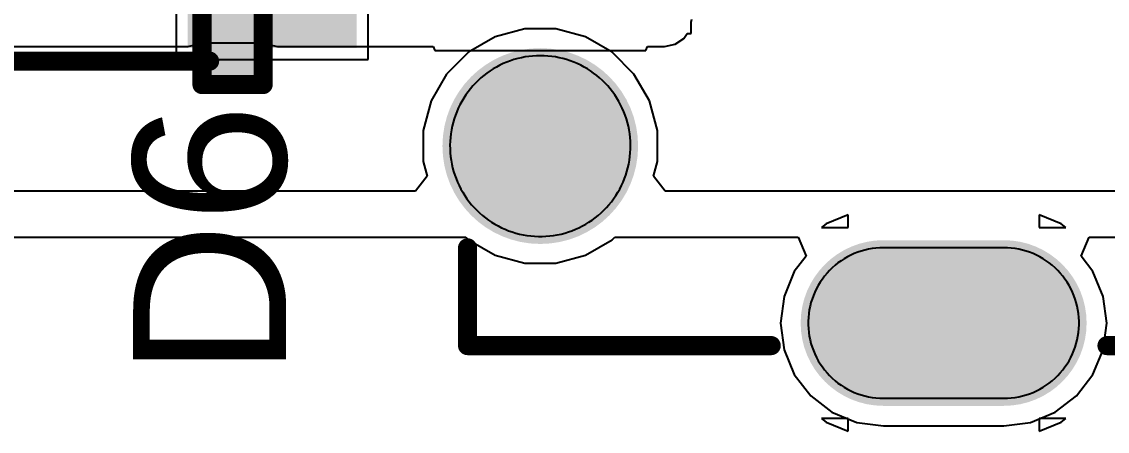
# Model space of a CAD drawing. Header units: inches. Extents: x 0 to 5376, y 0 to 5416.
# Drawn here: x 41.53 to 48.74, y 7.3 to 10.02 of the extents above; entities that cross this region are included whole.
import ezdxf

# ---------------------------------------------------------------- set-up
doc = ezdxf.new("R2010")
doc.units = ezdxf.units.IN
for name, color, linetype in [('Bottom Layer', 5, 'Continuous'), ('Bottom Overlay', 54, 'Continuous'), ('Bottom Paste', 16, 'Continuous'), ('Bottom Solder', 6, 'Continuous'), ('Layer 1', 16, 'Continuous'), ('Layer 2', 76, 'Continuous'), ('Multi-Layer', 9, 'Continuous'), ('Pad Holes', 156, 'Continuous'), ('Top Layer', 1, 'Continuous'), ('Top Overlay', 2, 'Continuous'), ('Top Paste', 8, 'Continuous'), ('Top Solder', 216, 'Continuous')]:
    doc.layers.add(name, color=color, linetype=linetype)
doc.styles.add('Arial', font='', dxfattribs={"height": 0.2})
doc.styles.get('Arial').set_extended_font_data('Arial')

msp = doc.modelspace()

# ---------------------------------------------------------------- hatches: boundary and pattern name
at = {"layer": 'Bottom Layer'}
msp.add_hatch(color=5, dxfattribs=at).paths.add_polyline_path([(43.6494, 10.763), (43.6494, 9.943), (42.7294, 9.943), (42.7294, 10.763)])
h = msp.add_hatch(color=5, dxfattribs=at)
edge = h.paths.add_edge_path()
edge.add_arc((44.9704, 9.1898), 0.6, 0, 360)
h = msp.add_hatch(color=5, dxfattribs=at)
edge = h.paths.add_edge_path()
edge.add_arc((48.0503, 8.0148), 0.5, 270, 450)
edge.add_line((48.0503, 8.5148), (47.2503, 8.5148))
edge.add_arc((47.2503, 8.0148), 0.5, 90, 270)
edge.add_line((47.2503, 7.5148), (48.0503, 7.5148))
at = {"layer": 'Bottom Paste'}
msp.add_hatch(color=16, dxfattribs=at).paths.add_polyline_path([(43.6494, 10.763), (43.6494, 9.943), (42.7294, 9.943), (42.7294, 10.763)])
at = {"layer": 'Bottom Solder'}
msp.add_hatch(color=6, dxfattribs=at).paths.add_polyline_path([(43.751, 10.8646), (43.751, 9.8414), (42.6278, 9.8414), (42.6278, 10.8646)])
h = msp.add_hatch(color=6, dxfattribs=at)
edge = h.paths.add_edge_path()
edge.add_arc((44.9704, 9.1898), 0.65, 0, 360)
h = msp.add_hatch(color=6, dxfattribs=at)
edge = h.paths.add_edge_path()
edge.add_arc((48.0503, 8.0148), 0.55, 270, 450)
edge.add_line((48.0503, 8.5648), (47.2503, 8.5648))
edge.add_arc((47.2503, 8.0148), 0.55, 90, 270)
edge.add_line((47.2503, 7.4648), (48.0503, 7.4648))
at = {"layer": 'Layer 1'}
h = msp.add_hatch(color=16, dxfattribs=at)
edge = h.paths.add_edge_path()
edge.add_arc((44.9704, 9.1898), 0.6, 0, 360)
h = msp.add_hatch(color=16, dxfattribs=at)
edge = h.paths.add_edge_path()
edge.add_arc((48.0503, 8.0148), 0.5, 270, 450)
edge.add_line((48.0503, 8.5148), (47.2503, 8.5148))
edge.add_arc((47.2503, 8.0148), 0.5, 90, 270)
edge.add_line((47.2503, 7.5148), (48.0503, 7.5148))
at = {"layer": 'Layer 2'}
h = msp.add_hatch(color=76, dxfattribs=at)
edge = h.paths.add_edge_path()
edge.add_arc((44.9704, 9.1898), 0.6, 0, 360)
h = msp.add_hatch(color=76, dxfattribs=at)
edge = h.paths.add_edge_path()
edge.add_arc((48.0503, 8.0148), 0.5, 270, 450)
edge.add_line((48.0503, 8.5148), (47.2503, 8.5148))
edge.add_arc((47.2503, 8.0148), 0.5, 90, 270)
edge.add_line((47.2503, 7.5148), (48.0503, 7.5148))
at = {"layer": 'Multi-Layer'}
h = msp.add_hatch(color=9, dxfattribs=at)
edge = h.paths.add_edge_path()
edge.add_arc((44.9704, 9.1898), 0.6, 0, 360)
h = msp.add_hatch(color=9, dxfattribs=at)
edge = h.paths.add_edge_path()
edge.add_arc((48.0503, 8.0148), 0.5, 270, 450)
edge.add_line((48.0503, 8.5148), (47.2503, 8.5148))
edge.add_arc((47.2503, 8.0148), 0.5, 90, 270)
edge.add_line((47.2503, 7.5148), (48.0503, 7.5148))
at = {"layer": 'Pad Holes'}
h = msp.add_hatch(color=7, dxfattribs=at)
edge = h.paths.add_edge_path()
edge.add_arc((44.9705, 9.1898), 0.35, 0, 360)
h = msp.add_hatch(color=7, dxfattribs=at)
edge = h.paths.add_edge_path()
edge.add_arc((48.0504, 8.0148), 0.3, 270, 450)
edge.add_line((48.0504, 8.3148), (47.2504, 8.3148))
edge.add_arc((47.2504, 8.0148), 0.3, 90, 270)
edge.add_line((47.2504, 7.7148), (48.0504, 7.7148))
at = {"layer": 'Top Layer'}
msp.add_hatch(color=1, dxfattribs=at).paths.add_polyline_path([(42.806, 9.679), (42.806, 9.879), (43.046, 9.879), (43.046, 9.679)])
h = msp.add_hatch(color=1, dxfattribs=at)
edge = h.paths.add_edge_path()
edge.add_arc((44.9704, 9.1898), 0.6, 0, 360)
h = msp.add_hatch(color=1, dxfattribs=at)
edge = h.paths.add_edge_path()
edge.add_arc((48.0503, 8.0148), 0.5, 270, 450)
edge.add_line((48.0503, 8.5148), (47.2503, 8.5148))
edge.add_arc((47.2503, 8.0148), 0.5, 90, 270)
edge.add_line((47.2503, 7.5148), (48.0503, 7.5148))
at = {"layer": 'Top Paste'}
msp.add_hatch(color=8, dxfattribs=at).paths.add_polyline_path([(42.806, 9.679), (42.806, 9.879), (43.046, 9.879), (43.046, 9.679)])
at = {"layer": 'Top Solder'}
msp.add_hatch(color=216, dxfattribs=at).paths.add_polyline_path([(42.751, 9.624), (42.751, 9.934), (43.101, 9.934), (43.101, 9.624)])
h = msp.add_hatch(color=216, dxfattribs=at)
edge = h.paths.add_edge_path()
edge.add_arc((44.9704, 9.1898), 0.65, 0, 360)
h = msp.add_hatch(color=216, dxfattribs=at)
edge = h.paths.add_edge_path()
edge.add_arc((48.0503, 8.0148), 0.55, 270, 450)
edge.add_line((48.0503, 8.5648), (47.2503, 8.5648))
edge.add_arc((47.2503, 8.0148), 0.55, 90, 270)
edge.add_line((47.2503, 7.4648), (48.0503, 7.4648))

# ---------------------------------------------------------------- linework, layer by layer
at = {"layer": 'Bottom Layer'}
for p, q in [((43.8272, 9.7652), (43.8272, 10.521)), ((42.5516, 10.3885), (42.5516, 9.7652)), ((42.5516, 9.7652), (43.8272, 9.7652)), ((47.0153, 8.7336), (46.8701, 8.6734)), ((47.0153, 8.6498), (47.0153, 8.7336)), ((48.4306, 8.6734), (48.2853, 8.7336)), ((48.2853, 8.7336), (48.2853, 8.6498)), ((46.8701, 8.6734), (46.8393, 8.6498)), ((48.4614, 8.6498), (48.4306, 8.6734)), ((46.8393, 8.6498), (47.0153, 8.6498)), ((48.2853, 8.6498), (48.4614, 8.6498)), ((47.0153, 7.3798), (46.8393, 7.3798)), ((46.8393, 7.3798), (46.8701, 7.3561)), ((47.0153, 7.296), (47.0153, 7.3798)), ((48.4614, 7.3798), (48.2853, 7.3798)), ((48.2853, 7.3798), (48.2853, 7.296)), ((48.4306, 7.3561), (48.4614, 7.3798)), ((46.8701, 7.3561), (47.0153, 7.296)), ((48.2853, 7.296), (48.4306, 7.3561))]:
    msp.add_line(p, q, dxfattribs=at)
at = {"layer": 'Bottom Overlay'}
msp.add_lwpolyline([(41.3766, 9.7536, 0.127, 0.127, 0), (42.7736, 9.7536, 0.127, 0.127, 0)], format="xyseb", dxfattribs=at)
msp.add_lwpolyline([(42.7418, 9.7536, 0.0635, 0.0635, 1), (42.8053, 9.7536, 0.0635, 0.0635, 1)], format="xyseb", close=True, dxfattribs=at)
at = {"layer": 'Layer 1'}
for p, q in [((47.0153, 8.7336), (46.8701, 8.6734)), ((47.0153, 8.6498), (47.0153, 8.7336)), ((48.4306, 8.6734), (48.2853, 8.7336)), ((48.2853, 8.7336), (48.2853, 8.6498)), ((46.8701, 8.6734), (46.8393, 8.6498)), ((48.4614, 8.6498), (48.4306, 8.6734)), ((46.8393, 8.6498), (47.0153, 8.6498)), ((48.2853, 8.6498), (48.4614, 8.6498)), ((47.0153, 7.3798), (46.8393, 7.3798)), ((46.8393, 7.3798), (46.8701, 7.3561)), ((47.0153, 7.296), (47.0153, 7.3798)), ((48.4614, 7.3798), (48.2853, 7.3798)), ((48.2853, 7.3798), (48.2853, 7.296)), ((48.4306, 7.3561), (48.4614, 7.3798)), ((46.8701, 7.3561), (47.0153, 7.296)), ((48.2853, 7.296), (48.4306, 7.3561))]:
    msp.add_line(p, q, dxfattribs=at)
at = {"layer": 'Layer 2'}
for p, q in [((44.868, 9.9676), (44.6702, 9.9146)), ((45.0728, 9.9676), (44.868, 9.9676)), ((45.2706, 9.9146), (45.0728, 9.9676)), ((44.6702, 9.9146), (44.4928, 9.8122)), ((45.4479, 9.8122), (45.2706, 9.9146)), ((44.4928, 9.8122), (44.348, 9.6673)), ((45.5928, 9.6673), (45.4479, 9.8122)), ((44.348, 9.6673), (44.2456, 9.49)), ((45.6952, 9.49), (45.5928, 9.6673)), ((44.2456, 9.49), (44.1926, 9.2922)), ((45.7482, 9.2922), (45.6952, 9.49)), ((44.1926, 9.2922), (44.1926, 9.0874)), ((45.7482, 9.0874), (45.7482, 9.2922)), ((44.1926, 9.0874), (44.2185, 8.9908)), ((45.7223, 8.9908), (45.7482, 9.0874)), ((44.2185, 8.9908), (44.1411, 8.89)), ((45.7996, 8.89), (45.7223, 8.9908)), ((44.1411, 8.89), (21.4157, 8.89)), ((49.741, 8.89), (45.7996, 8.89)), ((21.2344, 8.5852), (44.475, 8.5852)), ((44.475, 8.5852), (44.4928, 8.5674)), ((45.4479, 8.5674), (45.4658, 8.5852)), ((45.4658, 8.5852), (46.683, 8.5852)), ((46.683, 8.5852), (46.7362, 8.4582)), ((48.5644, 8.4582), (48.6177, 8.5852)), ((48.6177, 8.5852), (49.657, 8.5852)), ((44.4928, 8.5674), (44.6702, 8.465)), ((45.2706, 8.465), (45.4479, 8.5674)), ((44.6702, 8.465), (44.868, 8.412)), ((45.0728, 8.412), (45.2706, 8.465)), ((46.7362, 8.4582), (46.6583, 8.3566)), ((48.6424, 8.3566), (48.5644, 8.4582)), ((44.868, 8.412), (45.0728, 8.412)), ((46.6583, 8.3566), (46.59, 8.1917)), ((48.7107, 8.1917), (48.6424, 8.3566)), ((46.59, 8.1917), (46.5667, 8.0148)), ((48.734, 8.0148), (48.7107, 8.1917)), ((46.5667, 8.0148), (46.59, 7.8378)), ((48.7107, 7.8378), (48.734, 8.0148)), ((46.59, 7.8378), (46.6583, 7.6729)), ((48.6424, 7.6729), (48.7107, 7.8378)), ((46.6583, 7.6729), (46.7669, 7.5314)), ((48.5337, 7.5314), (48.6424, 7.6729)), ((46.7669, 7.5314), (46.9085, 7.4227)), ((48.3921, 7.4227), (48.5337, 7.5314)), ((46.9085, 7.4227), (47.0734, 7.3544)), ((48.2273, 7.3544), (48.3921, 7.4227)), ((47.0734, 7.3544), (47.2503, 7.3311)), ((47.2503, 7.3311), (48.0503, 7.3311)), ((48.0503, 7.3311), (48.2273, 7.3544))]:
    msp.add_line(p, q, dxfattribs=at)
at = {"layer": 'Top Layer'}
for p, q in [((45.9732, 10.0113), (45.9775, 10.033)), ((45.9732, 9.9369), (45.9732, 10.0113)), ((45.8656, 9.8655), (45.9244, 9.9048)), ((45.9244, 9.9048), (45.9458, 9.9369)), ((45.9458, 9.9369), (45.9732, 9.9369)), ((41.1261, 9.8517), (42.6282, 9.8517)), ((42.6282, 9.8517), (42.6976, 9.8655)), ((42.6976, 9.8655), (42.7125, 9.8755)), ((42.7125, 9.8755), (43.1395, 9.8755)), ((43.1395, 9.8755), (43.1544, 9.8655)), ((43.1544, 9.8655), (43.2238, 9.8517)), ((43.2238, 9.8517), (44.2586, 9.8517)), ((44.2586, 9.8517), (44.2698, 9.8248)), ((44.2698, 9.8248), (44.9704, 9.8248)), ((44.9704, 9.8248), (45.6709, 9.8248)), ((45.6709, 9.8248), (45.6821, 9.8517)), ((45.6821, 9.8517), (45.7962, 9.8517)), ((45.7962, 9.8517), (45.8656, 9.8655)), ((47.0153, 8.7336), (46.8701, 8.6734)), ((47.0153, 8.6498), (47.0153, 8.7336)), ((48.4306, 8.6734), (48.2853, 8.7336)), ((48.2853, 8.7336), (48.2853, 8.6498)), ((46.8701, 8.6734), (46.8393, 8.6498)), ((48.4614, 8.6498), (48.4306, 8.6734)), ((46.8393, 8.6498), (47.0153, 8.6498)), ((48.2853, 8.6498), (48.4614, 8.6498)), ((47.0153, 7.3798), (46.8393, 7.3798)), ((46.8393, 7.3798), (46.8701, 7.3561)), ((47.0153, 7.296), (47.0153, 7.3798)), ((48.4614, 7.3798), (48.2853, 7.3798)), ((48.2853, 7.3798), (48.2853, 7.296)), ((48.4306, 7.3561), (48.4614, 7.3798)), ((46.8701, 7.3561), (47.0153, 7.296)), ((48.2853, 7.296), (48.4306, 7.3561))]:
    msp.add_line(p, q, dxfattribs=at)
at = {"layer": 'Top Overlay'}
for points in [[(42.7228, 9.598, 0.127, 0.127, 0), (42.7228, 10.36, 0.127, 0.127, 0)], [(43.1292, 9.598, 0.127, 0.127, 0), (43.1292, 10.36, 0.127, 0.127, 0)], [(42.7228, 9.598, 0.127, 0.127, 0), (43.1292, 9.598, 0.127, 0.127, 0)], [(44.4873, 7.8647, 0.127, 0.127, 0), (44.4873, 8.5139, 0.127, 0.127, 0)], [(44.4873, 7.8647, 0.127, 0.127, 0), (46.5047, 7.8647, 0.127, 0.127, 0)], [(48.7358, 7.8647, 0.127, 0.127, 0), (49.7503, 7.8647, 0.127, 0.127, 0)]]:
    msp.add_lwpolyline(points, format="xyseb", dxfattribs=at)
for points in [[(42.691, 9.598, 0.0635, 0.0635, 1), (42.7545, 9.598, 0.0635, 0.0635, 1)], [(42.691, 9.598, 0.0635, 0.0635, 1), (42.7545, 9.598, 0.0635, 0.0635, 1)], [(43.0974, 9.598, 0.0635, 0.0635, 1), (43.1609, 9.598, 0.0635, 0.0635, 1)], [(43.0974, 9.598, 0.0635, 0.0635, 1), (43.1609, 9.598, 0.0635, 0.0635, 1)], [(44.4555, 8.5139, 0.0635, 0.0635, 1), (44.519, 8.5139, 0.0635, 0.0635, 1)], [(44.4555, 7.8647, 0.0635, 0.0635, 1), (44.519, 7.8647, 0.0635, 0.0635, 1)], [(44.4555, 7.8647, 0.0635, 0.0635, 1), (44.519, 7.8647, 0.0635, 0.0635, 1)], [(46.473, 7.8647, 0.0635, 0.0635, 1), (46.5365, 7.8647, 0.0635, 0.0635, 1)], [(48.704, 7.8647, 0.0635, 0.0635, 1), (48.7675, 7.8647, 0.0635, 0.0635, 1)]]:
    msp.add_lwpolyline(points, format="xyseb", close=True, dxfattribs=at)
at = {"layer": 'Top Paste'}
for p, q in [((44.7248, 9.7372), (44.7019, 9.7264)), ((44.7481, 9.7471), (44.7248, 9.7372)), ((44.7718, 9.756), (44.7481, 9.7471)), ((44.7958, 9.7638), (44.7718, 9.756)), ((44.8202, 9.7707), (44.7958, 9.7638)), ((44.8448, 9.7765), (44.8202, 9.7707)), ((44.8696, 9.7813), (44.8448, 9.7765)), ((44.8947, 9.785), (44.8696, 9.7813)), ((44.9198, 9.7876), (44.8947, 9.785)), ((44.9451, 9.7892), (44.9198, 9.7876)), ((44.9704, 9.7898), (44.9451, 9.7892)), ((44.9957, 9.7892), (44.9704, 9.7898)), ((45.0209, 9.7876), (44.9957, 9.7892)), ((45.0461, 9.785), (45.0209, 9.7876)), ((45.0711, 9.7813), (45.0461, 9.785)), ((45.0959, 9.7765), (45.0711, 9.7813)), ((45.1206, 9.7707), (45.0959, 9.7765)), ((45.1449, 9.7638), (45.1206, 9.7707)), ((45.169, 9.756), (45.1449, 9.7638)), ((45.1926, 9.7471), (45.169, 9.756)), ((45.216, 9.7372), (45.1926, 9.7471)), ((45.2388, 9.7264), (45.216, 9.7372)), ((44.6157, 9.6737), (44.5956, 9.6583)), ((44.6364, 9.6882), (44.6157, 9.6737)), ((44.6577, 9.7019), (44.6364, 9.6882)), ((44.6795, 9.7146), (44.6577, 9.7019)), ((44.7019, 9.7264), (44.6795, 9.7146)), ((45.2612, 9.7146), (45.2388, 9.7264)), ((45.2831, 9.7019), (45.2612, 9.7146)), ((45.3044, 9.6882), (45.2831, 9.7019)), ((45.3251, 9.6737), (45.3044, 9.6882)), ((45.3452, 9.6583), (45.3251, 9.6737)), ((44.5395, 9.6073), (44.5222, 9.5887)), ((44.5574, 9.6251), (44.5395, 9.6073)), ((44.5762, 9.6421), (44.5574, 9.6251)), ((44.5956, 9.6583), (44.5762, 9.6421)), ((45.3646, 9.6421), (45.3452, 9.6583)), ((45.3833, 9.6251), (45.3646, 9.6421)), ((45.4013, 9.6073), (45.3833, 9.6251)), ((45.4185, 9.5887), (45.4013, 9.6073)), ((44.4755, 9.529), (44.4616, 9.5078)), ((44.4902, 9.5496), (44.4755, 9.529)), ((44.5058, 9.5695), (44.4902, 9.5496)), ((44.5222, 9.5887), (44.5058, 9.5695)), ((45.4349, 9.5695), (45.4185, 9.5887)), ((45.4505, 9.5496), (45.4349, 9.5695)), ((45.4653, 9.529), (45.4505, 9.5496)), ((45.4791, 9.5078), (45.4653, 9.529)), ((44.4366, 9.4639), (44.4255, 9.4411)), ((44.4487, 9.4861), (44.4366, 9.4639)), ((44.4616, 9.5078), (44.4487, 9.4861)), ((45.4921, 9.4861), (45.4791, 9.5078)), ((45.5041, 9.4639), (45.4921, 9.4861)), ((45.5152, 9.4411), (45.5041, 9.4639)), ((44.4063, 9.3943), (44.3982, 9.3704)), ((44.4154, 9.4179), (44.4063, 9.3943)), ((44.4255, 9.4411), (44.4154, 9.4179)), ((45.5253, 9.4179), (45.5152, 9.4411)), ((45.5344, 9.3943), (45.5253, 9.4179)), ((45.5426, 9.3704), (45.5344, 9.3943)), ((44.385, 9.3215), (44.38, 9.2967)), ((44.3911, 9.3461), (44.385, 9.3215)), ((44.3982, 9.3704), (44.3911, 9.3461)), ((45.5496, 9.3461), (45.5426, 9.3704)), ((45.5557, 9.3215), (45.5496, 9.3461)), ((45.5608, 9.2967), (45.5557, 9.3215)), ((44.3731, 9.2466), (44.3712, 9.2214)), ((44.376, 9.2717), (44.3731, 9.2466)), ((44.38, 9.2967), (44.376, 9.2717)), ((45.5648, 9.2717), (45.5608, 9.2967)), ((45.5677, 9.2466), (45.5648, 9.2717)), ((45.5695, 9.2214), (45.5677, 9.2466)), ((44.3712, 9.2214), (44.3704, 9.1961)), ((44.3704, 9.1961), (44.3704, 9.1961)), ((44.3704, 9.1961), (44.3707, 9.1708)), ((44.3707, 9.1708), (44.372, 9.1455)), ((45.5687, 9.1455), (45.5701, 9.1708)), ((45.5703, 9.1961), (45.5695, 9.2214)), ((45.5701, 9.1708), (45.5703, 9.1961)), ((44.372, 9.1455), (44.3744, 9.1204)), ((44.3744, 9.1204), (44.3779, 9.0953)), ((44.3779, 9.0953), (44.3824, 9.0704)), ((45.5584, 9.0704), (45.5629, 9.0953)), ((45.5629, 9.0953), (45.5663, 9.1204)), ((45.5663, 9.1204), (45.5687, 9.1455)), ((44.3824, 9.0704), (44.3879, 9.0457)), ((44.3879, 9.0457), (44.3945, 9.0213)), ((44.3945, 9.0213), (44.4021, 8.9972)), ((45.5386, 8.9972), (45.5462, 9.0213)), ((45.5462, 9.0213), (45.5528, 9.0457)), ((45.5528, 9.0457), (45.5584, 9.0704)), ((44.4021, 8.9972), (44.4108, 8.9734)), ((44.4108, 8.9734), (44.4204, 8.95)), ((44.4204, 8.95), (44.431, 8.927)), ((45.5098, 8.927), (45.5204, 8.95)), ((45.5204, 8.95), (45.53, 8.9734)), ((45.53, 8.9734), (45.5386, 8.9972)), ((44.431, 8.927), (44.4425, 8.9045)), ((44.4425, 8.9045), (44.455, 8.8825)), ((44.455, 8.8825), (44.4684, 8.861)), ((45.4723, 8.861), (45.4857, 8.8825)), ((45.4857, 8.8825), (45.4982, 8.9045)), ((45.4982, 8.9045), (45.5098, 8.927)), ((44.4684, 8.861), (44.4827, 8.8402)), ((44.4827, 8.8402), (44.4979, 8.8199)), ((44.4979, 8.8199), (44.5139, 8.8003)), ((44.5139, 8.8003), (44.5307, 8.7814)), ((45.41, 8.7814), (45.4268, 8.8003)), ((45.4268, 8.8003), (45.4428, 8.8199)), ((45.4428, 8.8199), (45.458, 8.8402)), ((45.458, 8.8402), (45.4723, 8.861)), ((44.5307, 8.7814), (44.5483, 8.7633)), ((44.5483, 8.7633), (44.5667, 8.7459)), ((44.5667, 8.7459), (44.5858, 8.7292)), ((44.5858, 8.7292), (44.6055, 8.7134)), ((45.3352, 8.7134), (45.355, 8.7292)), ((45.355, 8.7292), (45.374, 8.7459)), ((45.374, 8.7459), (45.3924, 8.7633)), ((45.3924, 8.7633), (45.41, 8.7814)), ((44.6055, 8.7134), (44.6259, 8.6985)), ((44.6259, 8.6985), (44.647, 8.6844)), ((44.647, 8.6844), (44.6685, 8.6712)), ((44.6685, 8.6712), (44.6907, 8.659)), ((44.6907, 8.659), (44.7133, 8.6476)), ((45.2274, 8.6476), (45.2501, 8.659)), ((45.2501, 8.659), (45.2722, 8.6712)), ((45.2722, 8.6712), (45.2938, 8.6844)), ((45.2938, 8.6844), (45.3148, 8.6985)), ((45.3148, 8.6985), (45.3352, 8.7134)), ((44.7133, 8.6476), (44.7364, 8.6373)), ((44.7364, 8.6373), (44.7599, 8.6279)), ((44.7599, 8.6279), (44.7838, 8.6195)), ((44.7838, 8.6195), (44.808, 8.6122)), ((44.808, 8.6122), (44.8324, 8.6058)), ((44.8324, 8.6058), (44.8572, 8.6005)), ((44.8572, 8.6005), (44.8821, 8.5963)), ((44.8821, 8.5963), (44.9072, 8.5931)), ((44.9072, 8.5931), (44.9324, 8.591)), ((44.9324, 8.591), (44.9577, 8.5899)), ((44.9577, 8.5899), (44.983, 8.5899)), ((44.983, 8.5899), (45.0083, 8.591)), ((45.0083, 8.591), (45.0335, 8.5931)), ((45.0335, 8.5931), (45.0586, 8.5963)), ((45.0586, 8.5963), (45.0836, 8.6005)), ((45.0836, 8.6005), (45.1083, 8.6058)), ((45.1083, 8.6058), (45.1328, 8.6122)), ((45.1328, 8.6122), (45.157, 8.6195)), ((45.157, 8.6195), (45.1809, 8.6279)), ((45.1809, 8.6279), (45.2044, 8.6373)), ((45.2044, 8.6373), (45.2274, 8.6476)), ((47.2005, 8.5123), (47.1758, 8.5092)), ((47.2254, 8.5142), (47.2005, 8.5123)), ((47.2503, 8.5148), (47.2254, 8.5142)), ((48.0503, 8.5148), (47.2503, 8.5148)), ((48.0752, 8.5142), (48.0503, 8.5148)), ((48.1001, 8.5123), (48.0752, 8.5142)), ((48.1248, 8.5092), (48.1001, 8.5123)), ((46.9896, 8.4414), (46.9687, 8.4279)), ((47.0112, 8.4539), (46.9896, 8.4414)), ((47.0334, 8.4653), (47.0112, 8.4539)), ((47.0561, 8.4755), (47.0334, 8.4653)), ((47.0793, 8.4846), (47.0561, 8.4755)), ((47.103, 8.4925), (47.0793, 8.4846)), ((47.127, 8.4993), (47.103, 8.4925)), ((47.1512, 8.5049), (47.127, 8.4993)), ((47.1758, 8.5092), (47.1512, 8.5049)), ((48.1494, 8.5049), (48.1248, 8.5092)), ((48.1737, 8.4993), (48.1494, 8.5049)), ((48.1977, 8.4925), (48.1737, 8.4993)), ((48.2213, 8.4846), (48.1977, 8.4925)), ((48.2445, 8.4755), (48.2213, 8.4846)), ((48.2673, 8.4653), (48.2445, 8.4755)), ((48.2894, 8.4539), (48.2673, 8.4653)), ((48.311, 8.4414), (48.2894, 8.4539)), ((48.332, 8.4279), (48.311, 8.4414)), ((46.9102, 8.3813), (46.8924, 8.3639)), ((46.9289, 8.3978), (46.9102, 8.3813)), ((46.9484, 8.4133), (46.9289, 8.3978)), ((46.9687, 8.4279), (46.9484, 8.4133)), ((48.3522, 8.4133), (48.332, 8.4279)), ((48.3717, 8.3978), (48.3522, 8.4133)), ((48.3904, 8.3813), (48.3717, 8.3978)), ((48.4083, 8.3639), (48.3904, 8.3813)), ((46.8444, 8.3066), (46.8303, 8.286)), ((46.8594, 8.3265), (46.8444, 8.3066)), ((46.8754, 8.3456), (46.8594, 8.3265)), ((46.8924, 8.3639), (46.8754, 8.3456)), ((48.4252, 8.3456), (48.4083, 8.3639)), ((48.4412, 8.3265), (48.4252, 8.3456)), ((48.4563, 8.3066), (48.4412, 8.3265)), ((48.4703, 8.286), (48.4563, 8.3066)), ((46.8054, 8.2429), (46.7946, 8.2204)), ((46.8173, 8.2648), (46.8054, 8.2429)), ((46.8303, 8.286), (46.8173, 8.2648)), ((48.4833, 8.2648), (48.4703, 8.286)), ((48.4953, 8.2429), (48.4833, 8.2648)), ((48.5061, 8.2204), (48.4953, 8.2429)), ((46.7764, 8.174), (46.769, 8.1502)), ((46.7849, 8.1974), (46.7764, 8.174)), ((46.7946, 8.2204), (46.7849, 8.1974)), ((48.5158, 8.1974), (48.5061, 8.2204)), ((48.5243, 8.174), (48.5158, 8.1974)), ((48.5316, 8.1502), (48.5243, 8.174)), ((46.7579, 8.1016), (46.7542, 8.0769)), ((46.7629, 8.126), (46.7579, 8.1016)), ((46.769, 8.1502), (46.7629, 8.126)), ((48.5378, 8.126), (48.5316, 8.1502)), ((48.5427, 8.1016), (48.5378, 8.126)), ((48.5464, 8.0769), (48.5427, 8.1016)), ((46.7517, 8.0521), (46.7505, 8.0272)), ((46.7505, 8.0272), (46.7505, 8.0023)), ((46.7542, 8.0769), (46.7517, 8.0521)), ((46.7517, 8.0521), (46.7517, 8.0521)), ((48.5489, 8.0521), (48.5464, 8.0769)), ((48.5502, 8.0272), (48.5489, 8.0521)), ((48.5502, 8.0023), (48.5502, 8.0272)), ((46.7505, 8.0023), (46.7517, 7.9774)), ((46.7517, 7.9774), (46.7542, 7.9526)), ((46.7542, 7.9526), (46.7579, 7.9279)), ((48.5427, 7.9279), (48.5464, 7.9526)), ((48.5464, 7.9526), (48.5489, 7.9774)), ((48.5489, 7.9774), (48.5502, 8.0023)), ((46.7579, 7.9279), (46.7629, 7.9035)), ((46.7629, 7.9035), (46.769, 7.8794)), ((46.769, 7.8794), (46.7764, 7.8555)), ((48.5243, 7.8555), (48.5316, 7.8794)), ((48.5316, 7.8794), (48.5378, 7.9035)), ((48.5378, 7.9035), (48.5427, 7.9279)), ((46.7764, 7.8555), (46.7849, 7.8321)), ((46.7849, 7.8321), (46.7946, 7.8091)), ((46.7946, 7.8091), (46.8054, 7.7866)), ((48.4953, 7.7866), (48.5061, 7.8091)), ((48.5061, 7.8091), (48.5158, 7.8321)), ((48.5158, 7.8321), (48.5243, 7.8555)), ((46.8054, 7.7866), (46.8173, 7.7648)), ((46.8173, 7.7648), (46.8303, 7.7435)), ((46.8303, 7.7435), (46.8444, 7.7229)), ((46.8444, 7.7229), (46.8594, 7.703)), ((48.4412, 7.703), (48.4563, 7.7229)), ((48.4563, 7.7229), (48.4703, 7.7435)), ((48.4703, 7.7435), (48.4833, 7.7648)), ((48.4833, 7.7648), (48.4953, 7.7866)), ((46.8594, 7.703), (46.8754, 7.6839)), ((46.8754, 7.6839), (46.8924, 7.6656)), ((46.8924, 7.6656), (46.9102, 7.6482)), ((46.9102, 7.6482), (46.9289, 7.6317)), ((48.3717, 7.6317), (48.3904, 7.6482)), ((48.3904, 7.6482), (48.4083, 7.6656)), ((48.4083, 7.6656), (48.4252, 7.6839)), ((48.4252, 7.6839), (48.4412, 7.703)), ((46.9289, 7.6317), (46.9484, 7.6162)), ((46.9484, 7.6162), (46.9687, 7.6016)), ((46.9687, 7.6016), (46.9896, 7.5881)), ((46.9896, 7.5881), (47.0112, 7.5757)), ((47.0112, 7.5757), (47.0334, 7.5643)), ((48.2673, 7.5643), (48.2894, 7.5757)), ((48.2894, 7.5757), (48.311, 7.5881)), ((48.311, 7.5881), (48.332, 7.6016)), ((48.332, 7.6016), (48.3522, 7.6162)), ((48.3522, 7.6162), (48.3717, 7.6317)), ((47.0334, 7.5643), (47.0561, 7.554)), ((47.0561, 7.554), (47.0793, 7.5449)), ((47.0793, 7.5449), (47.103, 7.537)), ((47.103, 7.537), (47.127, 7.5302)), ((47.127, 7.5302), (47.1512, 7.5247)), ((47.1512, 7.5247), (47.1758, 7.5204)), ((47.1758, 7.5204), (47.2005, 7.5173)), ((47.2005, 7.5173), (47.2254, 7.5154)), ((47.2254, 7.5154), (47.2503, 7.5148)), ((47.2503, 7.5148), (48.0503, 7.5148)), ((48.0503, 7.5148), (48.0752, 7.5154)), ((48.0752, 7.5154), (48.1001, 7.5173)), ((48.1001, 7.5173), (48.1248, 7.5204)), ((48.1248, 7.5204), (48.1494, 7.5247)), ((48.1494, 7.5247), (48.1737, 7.5302)), ((48.1737, 7.5302), (48.1977, 7.537)), ((48.1977, 7.537), (48.2213, 7.5449)), ((48.2213, 7.5449), (48.2445, 7.554)), ((48.2445, 7.554), (48.2673, 7.5643))]:
    msp.add_line(p, q, dxfattribs=at)

# ---------------------------------------------------------------- texts
at = {"layer": 'Top Overlay', "style": 'Arial'}
msp.add_text('D6', height=1.016, rotation=90, dxfattribs=at).set_placement((43.2814, 7.6562))

doc.saveas('drawing.dxf')
